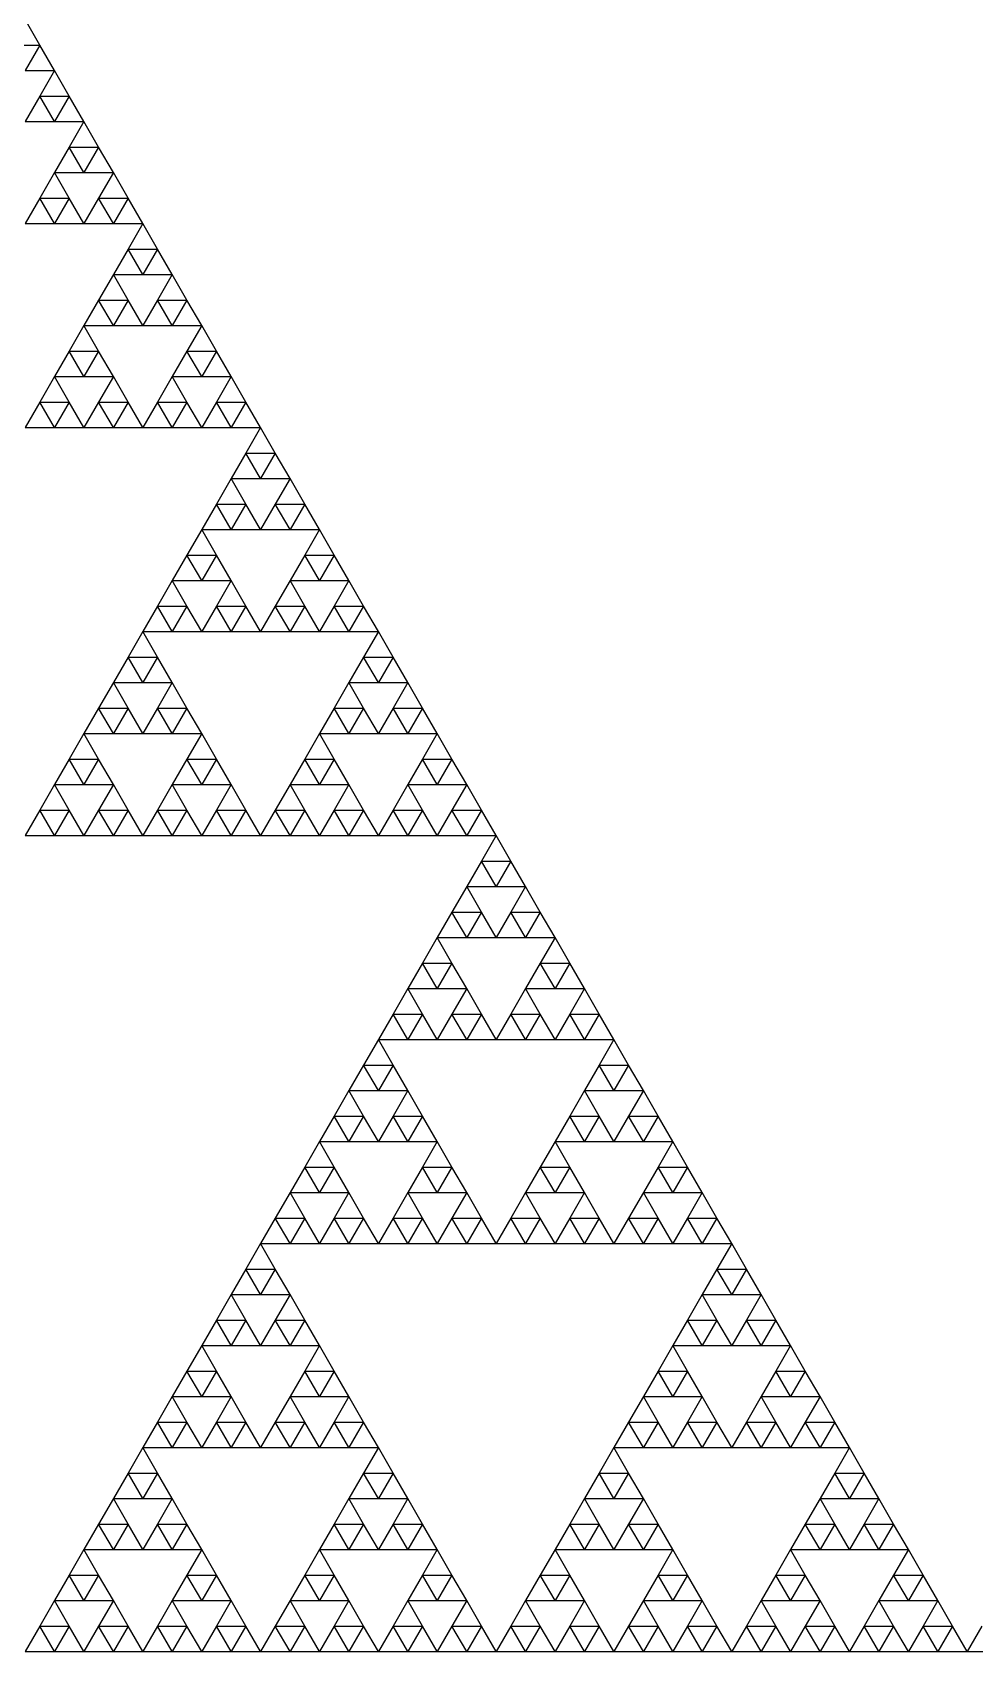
# Model space of a CAD drawing. Header units: metres. Extents: x -50 to 50, y -29 to 58.
# Drawn here: x 6.3 to 12.55, y 14.43 to 25.17 of the extents above; entities that cross this region are included whole.
import ezdxf

# ---------------------------------------------------------------- set-up
doc = ezdxf.new("R2010")
doc.units = ezdxf.units.M

msp = doc.modelspace()

# ---------------------------------------------------------------- linework, layer by layer
for p, q in [((6.34766, 25.0899), (6.25, 25.2591)), ((6.15234, 25.0899), (6.34766, 25.0899)), ((6.34766, 25.0899), (6.25, 24.9208)), ((6.44531, 24.9208), (6.34766, 25.0899)), ((6.25, 24.9208), (6.44531, 24.9208)), ((6.44531, 24.9208), (6.34766, 24.7516)), ((6.54297, 24.7516), (6.44531, 24.9208)), ((6.34766, 24.7516), (6.25, 24.5825)), ((6.44531, 24.5825), (6.34766, 24.7516)), ((6.34766, 24.7516), (6.54297, 24.7516)), ((6.54297, 24.7516), (6.44531, 24.5825)), ((6.64062, 24.5825), (6.54297, 24.7516)), ((6.25, 24.5825), (6.44531, 24.5825)), ((6.44531, 24.5825), (6.64062, 24.5825)), ((6.64062, 24.5825), (6.54297, 24.4133)), ((6.73828, 24.4133), (6.64062, 24.5825)), ((6.54297, 24.4133), (6.44531, 24.2442)), ((6.64062, 24.2442), (6.54297, 24.4133)), ((6.54297, 24.4133), (6.73828, 24.4133)), ((6.73828, 24.4133), (6.64062, 24.2442)), ((6.83594, 24.2442), (6.73828, 24.4133)), ((6.44531, 24.2442), (6.34766, 24.0751)), ((6.54297, 24.0751), (6.44531, 24.2442)), ((6.44531, 24.2442), (6.64062, 24.2442)), ((6.64062, 24.2442), (6.83594, 24.2442)), ((6.83594, 24.2442), (6.73828, 24.0751)), ((6.93359, 24.0751), (6.83594, 24.2442)), ((6.34766, 24.0751), (6.25, 23.9059)), ((6.44531, 23.9059), (6.34766, 24.0751)), ((6.34766, 24.0751), (6.54297, 24.0751)), ((6.54297, 24.0751), (6.44531, 23.9059)), ((6.64062, 23.9059), (6.54297, 24.0751)), ((6.73828, 24.0751), (6.64062, 23.9059)), ((6.83594, 23.9059), (6.73828, 24.0751)), ((6.73828, 24.0751), (6.93359, 24.0751)), ((6.93359, 24.0751), (6.83594, 23.9059)), ((7.03125, 23.9059), (6.93359, 24.0751)), ((6.25, 23.9059), (6.44531, 23.9059)), ((6.44531, 23.9059), (6.64062, 23.9059)), ((6.64062, 23.9059), (6.83594, 23.9059)), ((6.83594, 23.9059), (7.03125, 23.9059)), ((7.03125, 23.9059), (6.93359, 23.7367)), ((7.12891, 23.7367), (7.03125, 23.9059)), ((6.93359, 23.7367), (6.83594, 23.5676)), ((7.03125, 23.5676), (6.93359, 23.7367)), ((6.93359, 23.7367), (7.12891, 23.7367)), ((7.12891, 23.7367), (7.03125, 23.5676)), ((7.22656, 23.5676), (7.12891, 23.7367)), ((6.83594, 23.5676), (6.73828, 23.3985)), ((6.93359, 23.3985), (6.83594, 23.5676)), ((6.83594, 23.5676), (7.03125, 23.5676)), ((7.03125, 23.5676), (7.22656, 23.5676)), ((7.22656, 23.5676), (7.12891, 23.3985)), ((7.32422, 23.3985), (7.22656, 23.5676)), ((6.73828, 23.3985), (6.64062, 23.2293)), ((6.83594, 23.2293), (6.73828, 23.3985)), ((6.73828, 23.3985), (6.93359, 23.3985)), ((6.93359, 23.3985), (6.83594, 23.2293)), ((7.03125, 23.2293), (6.93359, 23.3985)), ((7.12891, 23.3985), (7.03125, 23.2293)), ((7.22656, 23.2293), (7.12891, 23.3985)), ((7.12891, 23.3985), (7.32422, 23.3985)), ((7.32422, 23.3985), (7.22656, 23.2293)), ((7.42188, 23.2293), (7.32422, 23.3985)), ((6.64062, 23.2293), (6.54297, 23.0602)), ((6.73828, 23.0602), (6.64062, 23.2293)), ((6.64062, 23.2293), (6.83594, 23.2293)), ((6.83594, 23.2293), (7.03125, 23.2293)), ((7.03125, 23.2293), (7.22656, 23.2293)), ((7.22656, 23.2293), (7.42188, 23.2293)), ((7.42188, 23.2293), (7.32422, 23.0602)), ((7.51953, 23.0602), (7.42188, 23.2293)), ((6.54297, 23.0602), (6.44531, 22.891)), ((6.64062, 22.891), (6.54297, 23.0602)), ((6.54297, 23.0602), (6.73828, 23.0602)), ((6.73828, 23.0602), (6.64062, 22.891)), ((6.83594, 22.891), (6.73828, 23.0602)), ((7.32422, 23.0602), (7.22656, 22.891)), ((7.42188, 22.891), (7.32422, 23.0602)), ((7.32422, 23.0602), (7.51953, 23.0602)), ((7.51953, 23.0602), (7.42188, 22.891)), ((7.61719, 22.891), (7.51953, 23.0602)), ((6.44531, 22.891), (6.34766, 22.7219)), ((6.54297, 22.7219), (6.44531, 22.891)), ((6.44531, 22.891), (6.64062, 22.891)), ((6.64062, 22.891), (6.83594, 22.891)), ((6.83594, 22.891), (6.73828, 22.7219)), ((6.93359, 22.7219), (6.83594, 22.891)), ((7.22656, 22.891), (7.12891, 22.7219)), ((7.32422, 22.7219), (7.22656, 22.891)), ((7.22656, 22.891), (7.42188, 22.891)), ((7.42188, 22.891), (7.61719, 22.891)), ((7.61719, 22.891), (7.51953, 22.7219)), ((7.71484, 22.7219), (7.61719, 22.891)), ((6.34766, 22.7219), (6.25, 22.5527)), ((6.44531, 22.5527), (6.34766, 22.7219)), ((6.34766, 22.7219), (6.54297, 22.7219)), ((6.54297, 22.7219), (6.44531, 22.5527)), ((6.64062, 22.5527), (6.54297, 22.7219)), ((6.73828, 22.7219), (6.64062, 22.5527)), ((6.83594, 22.5527), (6.73828, 22.7219)), ((6.73828, 22.7219), (6.93359, 22.7219)), ((6.93359, 22.7219), (6.83594, 22.5527)), ((7.03125, 22.5527), (6.93359, 22.7219)), ((7.12891, 22.7219), (7.03125, 22.5527)), ((7.22656, 22.5527), (7.12891, 22.7219)), ((7.12891, 22.7219), (7.32422, 22.7219)), ((7.32422, 22.7219), (7.22656, 22.5527)), ((7.42188, 22.5527), (7.32422, 22.7219)), ((7.51953, 22.7219), (7.42188, 22.5527)), ((7.61719, 22.5527), (7.51953, 22.7219)), ((7.51953, 22.7219), (7.71484, 22.7219)), ((7.71484, 22.7219), (7.61719, 22.5527)), ((7.8125, 22.5527), (7.71484, 22.7219)), ((6.25, 22.5527), (6.44531, 22.5527)), ((6.44531, 22.5527), (6.64062, 22.5527)), ((6.64062, 22.5527), (6.83594, 22.5527)), ((6.83594, 22.5527), (7.03125, 22.5527)), ((7.03125, 22.5527), (7.22656, 22.5527)), ((7.22656, 22.5527), (7.42188, 22.5527)), ((7.42188, 22.5527), (7.61719, 22.5527)), ((7.61719, 22.5527), (7.8125, 22.5527)), ((7.8125, 22.5527), (7.71484, 22.3836)), ((7.91016, 22.3836), (7.8125, 22.5527)), ((7.71484, 22.3836), (7.61719, 22.2144)), ((7.8125, 22.2144), (7.71484, 22.3836)), ((7.71484, 22.3836), (7.91016, 22.3836)), ((7.91016, 22.3836), (7.8125, 22.2144)), ((8.00781, 22.2144), (7.91016, 22.3836)), ((7.61719, 22.2144), (7.51953, 22.0453)), ((7.71484, 22.0453), (7.61719, 22.2144)), ((7.61719, 22.2144), (7.8125, 22.2144)), ((7.8125, 22.2144), (8.00781, 22.2144)), ((8.00781, 22.2144), (7.91016, 22.0453)), ((8.10547, 22.0453), (8.00781, 22.2144)), ((7.51953, 22.0453), (7.42188, 21.8762)), ((7.61719, 21.8762), (7.51953, 22.0453)), ((7.51953, 22.0453), (7.71484, 22.0453)), ((7.71484, 22.0453), (7.61719, 21.8762)), ((7.8125, 21.8762), (7.71484, 22.0453)), ((7.91016, 22.0453), (7.8125, 21.8762)), ((8.00781, 21.8762), (7.91016, 22.0453)), ((7.91016, 22.0453), (8.10547, 22.0453)), ((8.10547, 22.0453), (8.00781, 21.8762)), ((8.20312, 21.8762), (8.10547, 22.0453)), ((7.42188, 21.8762), (7.32422, 21.707)), ((7.51953, 21.707), (7.42188, 21.8762)), ((7.42188, 21.8762), (7.61719, 21.8762)), ((7.61719, 21.8762), (7.8125, 21.8762)), ((7.8125, 21.8762), (8.00781, 21.8762)), ((8.00781, 21.8762), (8.20312, 21.8762)), ((8.20312, 21.8762), (8.10547, 21.707)), ((8.30078, 21.707), (8.20312, 21.8762)), ((7.32422, 21.707), (7.22656, 21.5379)), ((7.42188, 21.5379), (7.32422, 21.707)), ((7.32422, 21.707), (7.51953, 21.707)), ((7.51953, 21.707), (7.42188, 21.5379)), ((7.61719, 21.5379), (7.51953, 21.707)), ((8.10547, 21.707), (8.00781, 21.5379)), ((8.20312, 21.5379), (8.10547, 21.707)), ((8.10547, 21.707), (8.30078, 21.707)), ((8.30078, 21.707), (8.20312, 21.5379)), ((8.39844, 21.5379), (8.30078, 21.707)), ((7.22656, 21.5379), (7.12891, 21.3687)), ((7.32422, 21.3687), (7.22656, 21.5379)), ((7.22656, 21.5379), (7.42188, 21.5379)), ((7.42188, 21.5379), (7.61719, 21.5379)), ((7.61719, 21.5379), (7.51953, 21.3687)), ((7.71484, 21.3687), (7.61719, 21.5379)), ((8.00781, 21.5379), (7.91016, 21.3687)), ((8.10547, 21.3687), (8.00781, 21.5379)), ((8.00781, 21.5379), (8.20312, 21.5379)), ((8.20312, 21.5379), (8.39844, 21.5379)), ((8.39844, 21.5379), (8.30078, 21.3687)), ((8.49609, 21.3687), (8.39844, 21.5379)), ((7.12891, 21.3687), (7.03125, 21.1996)), ((7.22656, 21.1996), (7.12891, 21.3687)), ((7.12891, 21.3687), (7.32422, 21.3687)), ((7.32422, 21.3687), (7.22656, 21.1996)), ((7.42188, 21.1996), (7.32422, 21.3687)), ((7.51953, 21.3687), (7.42188, 21.1996)), ((7.61719, 21.1996), (7.51953, 21.3687)), ((7.51953, 21.3687), (7.71484, 21.3687)), ((7.71484, 21.3687), (7.61719, 21.1996)), ((7.8125, 21.1996), (7.71484, 21.3687)), ((7.91016, 21.3687), (7.8125, 21.1996)), ((8.00781, 21.1996), (7.91016, 21.3687)), ((7.91016, 21.3687), (8.10547, 21.3687)), ((8.10547, 21.3687), (8.00781, 21.1996)), ((8.20312, 21.1996), (8.10547, 21.3687)), ((8.30078, 21.3687), (8.20312, 21.1996)), ((8.39844, 21.1996), (8.30078, 21.3687)), ((8.30078, 21.3687), (8.49609, 21.3687)), ((8.49609, 21.3687), (8.39844, 21.1996)), ((8.59375, 21.1996), (8.49609, 21.3687)), ((7.03125, 21.1996), (6.93359, 21.0304)), ((7.12891, 21.0304), (7.03125, 21.1996)), ((7.03125, 21.1996), (7.22656, 21.1996)), ((7.22656, 21.1996), (7.42188, 21.1996)), ((7.42188, 21.1996), (7.61719, 21.1996)), ((7.61719, 21.1996), (7.8125, 21.1996)), ((7.8125, 21.1996), (8.00781, 21.1996)), ((8.00781, 21.1996), (8.20312, 21.1996)), ((8.20312, 21.1996), (8.39844, 21.1996)), ((8.39844, 21.1996), (8.59375, 21.1996)), ((8.59375, 21.1996), (8.49609, 21.0304)), ((8.69141, 21.0304), (8.59375, 21.1996)), ((6.93359, 21.0304), (6.83594, 20.8613)), ((7.03125, 20.8613), (6.93359, 21.0304)), ((6.93359, 21.0304), (7.12891, 21.0304)), ((7.12891, 21.0304), (7.03125, 20.8613)), ((7.22656, 20.8613), (7.12891, 21.0304)), ((8.49609, 21.0304), (8.39844, 20.8613)), ((8.59375, 20.8613), (8.49609, 21.0304)), ((8.49609, 21.0304), (8.69141, 21.0304)), ((8.69141, 21.0304), (8.59375, 20.8613)), ((8.78906, 20.8613), (8.69141, 21.0304)), ((6.83594, 20.8613), (6.73828, 20.6921)), ((6.93359, 20.6921), (6.83594, 20.8613)), ((6.83594, 20.8613), (7.03125, 20.8613)), ((7.03125, 20.8613), (7.22656, 20.8613)), ((7.22656, 20.8613), (7.12891, 20.6921)), ((7.32422, 20.6921), (7.22656, 20.8613)), ((8.39844, 20.8613), (8.30078, 20.6921)), ((8.49609, 20.6921), (8.39844, 20.8613)), ((8.39844, 20.8613), (8.59375, 20.8613)), ((8.59375, 20.8613), (8.78906, 20.8613)), ((8.78906, 20.8613), (8.69141, 20.6921)), ((8.88672, 20.6921), (8.78906, 20.8613)), ((6.73828, 20.6921), (6.64062, 20.523)), ((6.83594, 20.523), (6.73828, 20.6921)), ((6.73828, 20.6921), (6.93359, 20.6921)), ((6.93359, 20.6921), (6.83594, 20.523)), ((7.03125, 20.523), (6.93359, 20.6921)), ((7.12891, 20.6921), (7.03125, 20.523)), ((7.22656, 20.523), (7.12891, 20.6921)), ((7.12891, 20.6921), (7.32422, 20.6921)), ((7.32422, 20.6921), (7.22656, 20.523)), ((7.42188, 20.523), (7.32422, 20.6921)), ((8.30078, 20.6921), (8.20312, 20.523)), ((8.39844, 20.523), (8.30078, 20.6921)), ((8.30078, 20.6921), (8.49609, 20.6921)), ((8.49609, 20.6921), (8.39844, 20.523)), ((8.59375, 20.523), (8.49609, 20.6921)), ((8.69141, 20.6921), (8.59375, 20.523)), ((8.78906, 20.523), (8.69141, 20.6921)), ((8.69141, 20.6921), (8.88672, 20.6921)), ((8.88672, 20.6921), (8.78906, 20.523)), ((8.98438, 20.523), (8.88672, 20.6921)), ((6.64062, 20.523), (6.54297, 20.3538)), ((6.73828, 20.3538), (6.64062, 20.523)), ((6.64062, 20.523), (6.83594, 20.523)), ((6.83594, 20.523), (7.03125, 20.523)), ((7.03125, 20.523), (7.22656, 20.523)), ((7.22656, 20.523), (7.42188, 20.523)), ((7.42188, 20.523), (7.32422, 20.3538)), ((7.51953, 20.3538), (7.42188, 20.523)), ((8.20312, 20.523), (8.10547, 20.3538)), ((8.30078, 20.3538), (8.20312, 20.523)), ((8.20312, 20.523), (8.39844, 20.523)), ((8.39844, 20.523), (8.59375, 20.523)), ((8.59375, 20.523), (8.78906, 20.523)), ((8.78906, 20.523), (8.98438, 20.523)), ((8.98438, 20.523), (8.88672, 20.3538)), ((9.08203, 20.3538), (8.98438, 20.523)), ((6.54297, 20.3538), (6.44531, 20.1847)), ((6.64062, 20.1847), (6.54297, 20.3538)), ((6.54297, 20.3538), (6.73828, 20.3538)), ((6.73828, 20.3538), (6.64062, 20.1847)), ((6.83594, 20.1847), (6.73828, 20.3538)), ((7.32422, 20.3538), (7.22656, 20.1847)), ((7.42188, 20.1847), (7.32422, 20.3538)), ((7.32422, 20.3538), (7.51953, 20.3538)), ((7.51953, 20.3538), (7.42188, 20.1847)), ((7.61719, 20.1847), (7.51953, 20.3538)), ((8.10547, 20.3538), (8.00781, 20.1847)), ((8.20312, 20.1847), (8.10547, 20.3538)), ((8.10547, 20.3538), (8.30078, 20.3538)), ((8.30078, 20.3538), (8.20312, 20.1847)), ((8.39844, 20.1847), (8.30078, 20.3538)), ((8.88672, 20.3538), (8.78906, 20.1847)), ((8.98438, 20.1847), (8.88672, 20.3538)), ((8.88672, 20.3538), (9.08203, 20.3538)), ((9.08203, 20.3538), (8.98438, 20.1847)), ((9.17969, 20.1847), (9.08203, 20.3538)), ((6.44531, 20.1847), (6.34766, 20.0156)), ((6.54297, 20.0156), (6.44531, 20.1847)), ((6.44531, 20.1847), (6.64062, 20.1847)), ((6.64062, 20.1847), (6.83594, 20.1847)), ((6.83594, 20.1847), (6.73828, 20.0156)), ((6.93359, 20.0156), (6.83594, 20.1847)), ((7.22656, 20.1847), (7.12891, 20.0156)), ((7.32422, 20.0156), (7.22656, 20.1847)), ((7.22656, 20.1847), (7.42188, 20.1847)), ((7.42188, 20.1847), (7.61719, 20.1847)), ((7.61719, 20.1847), (7.51953, 20.0156)), ((7.71484, 20.0156), (7.61719, 20.1847)), ((8.00781, 20.1847), (7.91016, 20.0156)), ((8.10547, 20.0156), (8.00781, 20.1847)), ((8.00781, 20.1847), (8.20312, 20.1847)), ((8.20312, 20.1847), (8.39844, 20.1847)), ((8.39844, 20.1847), (8.30078, 20.0156)), ((8.49609, 20.0156), (8.39844, 20.1847)), ((8.78906, 20.1847), (8.69141, 20.0156)), ((8.88672, 20.0156), (8.78906, 20.1847)), ((8.78906, 20.1847), (8.98438, 20.1847)), ((8.98438, 20.1847), (9.17969, 20.1847)), ((9.17969, 20.1847), (9.08203, 20.0156)), ((9.27734, 20.0156), (9.17969, 20.1847)), ((6.34766, 20.0156), (6.25, 19.8464)), ((6.44531, 19.8464), (6.34766, 20.0156)), ((6.34766, 20.0156), (6.54297, 20.0156)), ((6.54297, 20.0156), (6.44531, 19.8464)), ((6.64062, 19.8464), (6.54297, 20.0156)), ((6.73828, 20.0156), (6.64062, 19.8464)), ((6.83594, 19.8464), (6.73828, 20.0156)), ((6.73828, 20.0156), (6.93359, 20.0156)), ((6.93359, 20.0156), (6.83594, 19.8464)), ((7.03125, 19.8464), (6.93359, 20.0156)), ((7.12891, 20.0156), (7.03125, 19.8464)), ((7.22656, 19.8464), (7.12891, 20.0156)), ((7.12891, 20.0156), (7.32422, 20.0156)), ((7.32422, 20.0156), (7.22656, 19.8464)), ((7.42188, 19.8464), (7.32422, 20.0156)), ((7.51953, 20.0156), (7.42188, 19.8464)), ((7.61719, 19.8464), (7.51953, 20.0156)), ((7.51953, 20.0156), (7.71484, 20.0156)), ((7.71484, 20.0156), (7.61719, 19.8464)), ((7.8125, 19.8464), (7.71484, 20.0156)), ((7.91016, 20.0156), (7.8125, 19.8464)), ((8.00781, 19.8464), (7.91016, 20.0156)), ((7.91016, 20.0156), (8.10547, 20.0156)), ((8.10547, 20.0156), (8.00781, 19.8464)), ((8.20312, 19.8464), (8.10547, 20.0156)), ((8.30078, 20.0156), (8.20312, 19.8464)), ((8.39844, 19.8464), (8.30078, 20.0156)), ((8.30078, 20.0156), (8.49609, 20.0156)), ((8.49609, 20.0156), (8.39844, 19.8464)), ((8.59375, 19.8464), (8.49609, 20.0156)), ((8.69141, 20.0156), (8.59375, 19.8464)), ((8.78906, 19.8464), (8.69141, 20.0156)), ((8.69141, 20.0156), (8.88672, 20.0156)), ((8.88672, 20.0156), (8.78906, 19.8464)), ((8.98438, 19.8464), (8.88672, 20.0156)), ((9.08203, 20.0156), (8.98438, 19.8464)), ((9.17969, 19.8464), (9.08203, 20.0156)), ((9.08203, 20.0156), (9.27734, 20.0156)), ((9.27734, 20.0156), (9.17969, 19.8464)), ((9.375, 19.8464), (9.27734, 20.0156)), ((6.25, 19.8464), (6.44531, 19.8464)), ((6.44531, 19.8464), (6.64062, 19.8464)), ((6.64062, 19.8464), (6.83594, 19.8464)), ((6.83594, 19.8464), (7.03125, 19.8464)), ((7.03125, 19.8464), (7.22656, 19.8464)), ((7.22656, 19.8464), (7.42188, 19.8464)), ((7.42188, 19.8464), (7.61719, 19.8464)), ((7.61719, 19.8464), (7.8125, 19.8464)), ((7.8125, 19.8464), (8.00781, 19.8464)), ((8.00781, 19.8464), (8.20312, 19.8464)), ((8.20312, 19.8464), (8.39844, 19.8464)), ((8.39844, 19.8464), (8.59375, 19.8464)), ((8.59375, 19.8464), (8.78906, 19.8464)), ((8.78906, 19.8464), (8.98438, 19.8464)), ((8.98438, 19.8464), (9.17969, 19.8464)), ((9.17969, 19.8464), (9.375, 19.8464)), ((9.375, 19.8464), (9.27734, 19.6773)), ((9.47266, 19.6773), (9.375, 19.8464)), ((9.27734, 19.6773), (9.17969, 19.5081)), ((9.375, 19.5081), (9.27734, 19.6773)), ((9.27734, 19.6773), (9.47266, 19.6773)), ((9.47266, 19.6773), (9.375, 19.5081)), ((9.57031, 19.5081), (9.47266, 19.6773)), ((9.17969, 19.5081), (9.08203, 19.339)), ((9.27734, 19.339), (9.17969, 19.5081)), ((9.17969, 19.5081), (9.375, 19.5081)), ((9.375, 19.5081), (9.57031, 19.5081)), ((9.57031, 19.5081), (9.47266, 19.339)), ((9.66797, 19.339), (9.57031, 19.5081)), ((9.08203, 19.339), (8.98438, 19.1698)), ((9.17969, 19.1698), (9.08203, 19.339)), ((9.08203, 19.339), (9.27734, 19.339)), ((9.27734, 19.339), (9.17969, 19.1698)), ((9.375, 19.1698), (9.27734, 19.339)), ((9.47266, 19.339), (9.375, 19.1698)), ((9.57031, 19.1698), (9.47266, 19.339)), ((9.47266, 19.339), (9.66797, 19.339)), ((9.66797, 19.339), (9.57031, 19.1698)), ((9.76562, 19.1698), (9.66797, 19.339)), ((8.98438, 19.1698), (8.88672, 19.0007)), ((9.08203, 19.0007), (8.98438, 19.1698)), ((8.98438, 19.1698), (9.17969, 19.1698)), ((9.17969, 19.1698), (9.375, 19.1698)), ((9.375, 19.1698), (9.57031, 19.1698)), ((9.57031, 19.1698), (9.76562, 19.1698)), ((9.76562, 19.1698), (9.66797, 19.0007)), ((9.86328, 19.0007), (9.76562, 19.1698)), ((8.88672, 19.0007), (8.78906, 18.8315)), ((8.98438, 18.8315), (8.88672, 19.0007)), ((8.88672, 19.0007), (9.08203, 19.0007)), ((9.08203, 19.0007), (8.98438, 18.8315)), ((9.17969, 18.8315), (9.08203, 19.0007)), ((9.66797, 19.0007), (9.57031, 18.8315)), ((9.76562, 18.8315), (9.66797, 19.0007)), ((9.66797, 19.0007), (9.86328, 19.0007)), ((9.86328, 19.0007), (9.76562, 18.8315)), ((9.96094, 18.8315), (9.86328, 19.0007)), ((8.78906, 18.8315), (8.69141, 18.6624)), ((8.88672, 18.6624), (8.78906, 18.8315)), ((8.78906, 18.8315), (8.98438, 18.8315)), ((8.98438, 18.8315), (9.17969, 18.8315)), ((9.17969, 18.8315), (9.08203, 18.6624)), ((9.27734, 18.6624), (9.17969, 18.8315)), ((9.57031, 18.8315), (9.47266, 18.6624)), ((9.66797, 18.6624), (9.57031, 18.8315)), ((9.57031, 18.8315), (9.76562, 18.8315)), ((9.76562, 18.8315), (9.96094, 18.8315)), ((9.96094, 18.8315), (9.86328, 18.6624)), ((10.0586, 18.6624), (9.96094, 18.8315)), ((8.69141, 18.6624), (8.59375, 18.4933)), ((8.78906, 18.4933), (8.69141, 18.6624)), ((8.69141, 18.6624), (8.88672, 18.6624)), ((8.88672, 18.6624), (8.78906, 18.4933)), ((8.98438, 18.4933), (8.88672, 18.6624)), ((9.08203, 18.6624), (8.98438, 18.4933)), ((9.17969, 18.4933), (9.08203, 18.6624)), ((9.08203, 18.6624), (9.27734, 18.6624)), ((9.27734, 18.6624), (9.17969, 18.4933)), ((9.375, 18.4933), (9.27734, 18.6624)), ((9.47266, 18.6624), (9.375, 18.4933)), ((9.57031, 18.4933), (9.47266, 18.6624)), ((9.47266, 18.6624), (9.66797, 18.6624)), ((9.66797, 18.6624), (9.57031, 18.4933)), ((9.76562, 18.4933), (9.66797, 18.6624)), ((9.86328, 18.6624), (9.76562, 18.4933)), ((9.96094, 18.4933), (9.86328, 18.6624)), ((9.86328, 18.6624), (10.0586, 18.6624)), ((10.0586, 18.6624), (9.96094, 18.4933)), ((10.1562, 18.4933), (10.0586, 18.6624)), ((8.59375, 18.4932), (8.49609, 18.3241)), ((8.59375, 18.4933), (8.78906, 18.4933)), ((8.69141, 18.3241), (8.59375, 18.4932)), ((8.78906, 18.4933), (8.98438, 18.4933)), ((8.98438, 18.4933), (9.17969, 18.4933)), ((9.17969, 18.4933), (9.375, 18.4933)), ((9.375, 18.4933), (9.57031, 18.4933)), ((9.57031, 18.4933), (9.76562, 18.4933)), ((9.76562, 18.4933), (9.96094, 18.4933)), ((9.96094, 18.4933), (10.1562, 18.4933)), ((10.1562, 18.4932), (10.0586, 18.3241)), ((10.2539, 18.3241), (10.1562, 18.4932)), ((8.49609, 18.3241), (8.39844, 18.1549)), ((8.59375, 18.1549), (8.49609, 18.3241)), ((8.49609, 18.3241), (8.69141, 18.3241)), ((8.69141, 18.3241), (8.59375, 18.1549)), ((8.78906, 18.1549), (8.69141, 18.3241)), ((10.0586, 18.3241), (9.96094, 18.1549)), ((10.1562, 18.1549), (10.0586, 18.3241)), ((10.0586, 18.3241), (10.2539, 18.3241)), ((10.2539, 18.3241), (10.1562, 18.1549)), ((10.3516, 18.1549), (10.2539, 18.3241)), ((8.39844, 18.1549), (8.30078, 17.9858)), ((8.49609, 17.9858), (8.39844, 18.1549)), ((8.39844, 18.1549), (8.59375, 18.1549)), ((8.59375, 18.1549), (8.78906, 18.1549)), ((8.78906, 18.1549), (8.69141, 17.9858)), ((8.88672, 17.9858), (8.78906, 18.1549)), ((9.96094, 18.1549), (9.86328, 17.9858)), ((10.0586, 17.9858), (9.96094, 18.1549)), ((9.96094, 18.1549), (10.1562, 18.1549)), ((10.1562, 18.1549), (10.3516, 18.1549)), ((10.3516, 18.1549), (10.2539, 17.9858)), ((10.4492, 17.9858), (10.3516, 18.1549)), ((8.30078, 17.9858), (8.20312, 17.8167)), ((8.39844, 17.8167), (8.30078, 17.9858)), ((8.30078, 17.9858), (8.49609, 17.9858)), ((8.49609, 17.9858), (8.39844, 17.8167)), ((8.59375, 17.8167), (8.49609, 17.9858)), ((8.69141, 17.9858), (8.59375, 17.8167)), ((8.78906, 17.8167), (8.69141, 17.9858)), ((8.69141, 17.9858), (8.88672, 17.9858)), ((8.88672, 17.9858), (8.78906, 17.8167)), ((8.98438, 17.8167), (8.88672, 17.9858)), ((9.86328, 17.9858), (9.76562, 17.8167)), ((9.96094, 17.8167), (9.86328, 17.9858)), ((9.86328, 17.9858), (10.0586, 17.9858)), ((10.0586, 17.9858), (9.96094, 17.8167)), ((10.1562, 17.8167), (10.0586, 17.9858)), ((10.2539, 17.9858), (10.1562, 17.8167)), ((10.3516, 17.8167), (10.2539, 17.9858)), ((10.2539, 17.9858), (10.4492, 17.9858)), ((10.4492, 17.9858), (10.3516, 17.8167)), ((10.5469, 17.8167), (10.4492, 17.9858)), ((8.20312, 17.8167), (8.10547, 17.6475)), ((8.30078, 17.6475), (8.20312, 17.8167)), ((8.20312, 17.8167), (8.39844, 17.8167)), ((8.39844, 17.8167), (8.59375, 17.8167)), ((8.59375, 17.8167), (8.78906, 17.8167)), ((8.78906, 17.8167), (8.98438, 17.8167)), ((8.98438, 17.8167), (8.88672, 17.6475)), ((9.08203, 17.6475), (8.98438, 17.8167)), ((9.76562, 17.8167), (9.66797, 17.6475)), ((9.86328, 17.6475), (9.76562, 17.8167)), ((9.76562, 17.8167), (9.96094, 17.8167)), ((9.96094, 17.8167), (10.1562, 17.8167)), ((10.1562, 17.8167), (10.3516, 17.8167)), ((10.3516, 17.8167), (10.5469, 17.8167)), ((10.5469, 17.8167), (10.4492, 17.6475)), ((10.6445, 17.6475), (10.5469, 17.8167)), ((8.10547, 17.6475), (8.00781, 17.4784)), ((8.20312, 17.4784), (8.10547, 17.6475)), ((8.10547, 17.6475), (8.30078, 17.6475)), ((8.30078, 17.6475), (8.20312, 17.4784)), ((8.39844, 17.4784), (8.30078, 17.6475)), ((8.88672, 17.6475), (8.78906, 17.4784)), ((8.98438, 17.4784), (8.88672, 17.6475)), ((8.88672, 17.6475), (9.08203, 17.6475)), ((9.08203, 17.6475), (8.98438, 17.4784)), ((9.17969, 17.4784), (9.08203, 17.6475)), ((9.66797, 17.6475), (9.57031, 17.4784)), ((9.76562, 17.4784), (9.66797, 17.6475)), ((9.66797, 17.6475), (9.86328, 17.6475)), ((9.86328, 17.6475), (9.76562, 17.4784)), ((9.96094, 17.4784), (9.86328, 17.6475)), ((10.4492, 17.6475), (10.3516, 17.4784)), ((10.5469, 17.4784), (10.4492, 17.6475)), ((10.4492, 17.6475), (10.6445, 17.6475)), ((10.6445, 17.6475), (10.5469, 17.4784)), ((10.7422, 17.4784), (10.6445, 17.6475)), ((8.00781, 17.4784), (7.91016, 17.3092)), ((8.10547, 17.3092), (8.00781, 17.4784)), ((8.00781, 17.4784), (8.20312, 17.4784)), ((8.20312, 17.4784), (8.39844, 17.4784)), ((8.39844, 17.4784), (8.30078, 17.3092)), ((8.49609, 17.3092), (8.39844, 17.4784)), ((8.78906, 17.4784), (8.69141, 17.3092)), ((8.88672, 17.3092), (8.78906, 17.4784)), ((8.78906, 17.4784), (8.98438, 17.4784)), ((8.98438, 17.4784), (9.17969, 17.4784)), ((9.17969, 17.4784), (9.08203, 17.3092)), ((9.27734, 17.3092), (9.17969, 17.4784)), ((9.57031, 17.4784), (9.47266, 17.3092)), ((9.66797, 17.3092), (9.57031, 17.4784)), ((9.57031, 17.4784), (9.76562, 17.4784)), ((9.76562, 17.4784), (9.96094, 17.4784)), ((9.96094, 17.4784), (9.86328, 17.3092)), ((10.0586, 17.3092), (9.96094, 17.4784)), ((10.3516, 17.4784), (10.2539, 17.3092)), ((10.4492, 17.3092), (10.3516, 17.4784)), ((10.3516, 17.4784), (10.5469, 17.4784)), ((10.5469, 17.4784), (10.7422, 17.4784)), ((10.7422, 17.4784), (10.6445, 17.3092)), ((10.8398, 17.3092), (10.7422, 17.4784)), ((7.91016, 17.3092), (7.8125, 17.1401)), ((8.00781, 17.1401), (7.91016, 17.3092)), ((7.91016, 17.3092), (8.10547, 17.3092)), ((8.10547, 17.3092), (8.00781, 17.1401)), ((8.20312, 17.1401), (8.10547, 17.3092)), ((8.30078, 17.3092), (8.20312, 17.1401)), ((8.39844, 17.1401), (8.30078, 17.3092)), ((8.30078, 17.3092), (8.49609, 17.3092)), ((8.49609, 17.3092), (8.39844, 17.1401)), ((8.59375, 17.1401), (8.49609, 17.3092)), ((8.69141, 17.3092), (8.59375, 17.1401)), ((8.78906, 17.1401), (8.69141, 17.3092)), ((8.69141, 17.3092), (8.88672, 17.3092)), ((8.88672, 17.3092), (8.78906, 17.1401)), ((8.98438, 17.1401), (8.88672, 17.3092)), ((9.08203, 17.3092), (8.98438, 17.1401)), ((9.17969, 17.1401), (9.08203, 17.3092)), ((9.08203, 17.3092), (9.27734, 17.3092)), ((9.27734, 17.3092), (9.17969, 17.1401)), ((9.375, 17.1401), (9.27734, 17.3092)), ((9.47266, 17.3092), (9.375, 17.1401)), ((9.57031, 17.1401), (9.47266, 17.3092)), ((9.47266, 17.3092), (9.66797, 17.3092)), ((9.66797, 17.3092), (9.57031, 17.1401)), ((9.76562, 17.1401), (9.66797, 17.3092)), ((9.86328, 17.3092), (9.76562, 17.1401)), ((9.96094, 17.1401), (9.86328, 17.3092)), ((9.86328, 17.3092), (10.0586, 17.3092)), ((10.0586, 17.3092), (9.96094, 17.1401)), ((10.1562, 17.1401), (10.0586, 17.3092)), ((10.2539, 17.3092), (10.1562, 17.1401)), ((10.3516, 17.1401), (10.2539, 17.3092)), ((10.2539, 17.3092), (10.4492, 17.3092)), ((10.4492, 17.3092), (10.3516, 17.1401)), ((10.5469, 17.1401), (10.4492, 17.3092)), ((10.6445, 17.3092), (10.5469, 17.1401)), ((10.7422, 17.1401), (10.6445, 17.3092)), ((10.6445, 17.3092), (10.8398, 17.3092)), ((10.8398, 17.3092), (10.7422, 17.1401)), ((10.9375, 17.1401), (10.8398, 17.3092)), ((7.8125, 17.1401), (7.71484, 16.9709)), ((7.91016, 16.9709), (7.8125, 17.1401)), ((7.8125, 17.1401), (8.00781, 17.1401)), ((8.00781, 17.1401), (8.20312, 17.1401)), ((8.20312, 17.1401), (8.39844, 17.1401)), ((8.39844, 17.1401), (8.59375, 17.1401)), ((8.59375, 17.1401), (8.78906, 17.1401)), ((8.78906, 17.1401), (8.98438, 17.1401)), ((8.98438, 17.1401), (9.17969, 17.1401)), ((9.17969, 17.1401), (9.375, 17.1401)), ((9.375, 17.1401), (9.57031, 17.1401)), ((9.57031, 17.1401), (9.76562, 17.1401)), ((9.76562, 17.1401), (9.96094, 17.1401)), ((9.96094, 17.1401), (10.1562, 17.1401)), ((10.1562, 17.1401), (10.3516, 17.1401)), ((10.3516, 17.1401), (10.5469, 17.1401)), ((10.5469, 17.1401), (10.7422, 17.1401)), ((10.7422, 17.1401), (10.9375, 17.1401)), ((10.9375, 17.1401), (10.8398, 16.9709)), ((11.0352, 16.9709), (10.9375, 17.1401)), ((7.71484, 16.9709), (7.61719, 16.8018)), ((7.8125, 16.8018), (7.71484, 16.9709)), ((7.71484, 16.9709), (7.91016, 16.9709)), ((7.91016, 16.9709), (7.8125, 16.8018)), ((8.00781, 16.8018), (7.91016, 16.9709)), ((10.8398, 16.9709), (10.7422, 16.8018)), ((10.9375, 16.8018), (10.8398, 16.9709)), ((10.8398, 16.9709), (11.0352, 16.9709)), ((11.0352, 16.9709), (10.9375, 16.8018)), ((11.1328, 16.8018), (11.0352, 16.9709)), ((7.61719, 16.8018), (7.51953, 16.6326)), ((7.71484, 16.6326), (7.61719, 16.8018)), ((7.61719, 16.8018), (7.8125, 16.8018)), ((7.8125, 16.8018), (8.00781, 16.8018)), ((8.00781, 16.8018), (7.91016, 16.6326)), ((8.10547, 16.6326), (8.00781, 16.8018)), ((10.7422, 16.8018), (10.6445, 16.6326)), ((10.8398, 16.6326), (10.7422, 16.8018)), ((10.7422, 16.8018), (10.9375, 16.8018)), ((10.9375, 16.8018), (11.1328, 16.8018)), ((11.1328, 16.8018), (11.0352, 16.6326)), ((11.2305, 16.6326), (11.1328, 16.8018)), ((7.51953, 16.6326), (7.42188, 16.4635)), ((7.61719, 16.4635), (7.51953, 16.6326)), ((7.51953, 16.6326), (7.71484, 16.6326)), ((7.71484, 16.6326), (7.61719, 16.4635)), ((7.8125, 16.4635), (7.71484, 16.6326)), ((7.91016, 16.6326), (7.8125, 16.4635)), ((8.00781, 16.4635), (7.91016, 16.6326)), ((7.91016, 16.6326), (8.10547, 16.6326)), ((8.10547, 16.6326), (8.00781, 16.4635)), ((8.20312, 16.4635), (8.10547, 16.6326)), ((10.6445, 16.6326), (10.5469, 16.4635)), ((10.7422, 16.4635), (10.6445, 16.6326)), ((10.6445, 16.6326), (10.8398, 16.6326)), ((10.8398, 16.6326), (10.7422, 16.4635)), ((10.9375, 16.4635), (10.8398, 16.6326)), ((11.0352, 16.6326), (10.9375, 16.4635)), ((11.1328, 16.4635), (11.0352, 16.6326)), ((11.0352, 16.6326), (11.2305, 16.6326)), ((11.2305, 16.6326), (11.1328, 16.4635)), ((11.3281, 16.4635), (11.2305, 16.6326)), ((7.42188, 16.4635), (7.32422, 16.2944)), ((7.51953, 16.2944), (7.42188, 16.4635)), ((7.42188, 16.4635), (7.61719, 16.4635)), ((7.61719, 16.4635), (7.8125, 16.4635)), ((7.8125, 16.4635), (8.00781, 16.4635)), ((8.00781, 16.4635), (8.20312, 16.4635)), ((8.20312, 16.4635), (8.10547, 16.2944)), ((8.30078, 16.2944), (8.20312, 16.4635)), ((10.5469, 16.4635), (10.4492, 16.2944)), ((10.6445, 16.2944), (10.5469, 16.4635)), ((10.5469, 16.4635), (10.7422, 16.4635)), ((10.7422, 16.4635), (10.9375, 16.4635)), ((10.9375, 16.4635), (11.1328, 16.4635)), ((11.1328, 16.4635), (11.3281, 16.4635)), ((11.3281, 16.4635), (11.2305, 16.2944)), ((11.4258, 16.2944), (11.3281, 16.4635)), ((7.32422, 16.2944), (7.22656, 16.1252)), ((7.42188, 16.1252), (7.32422, 16.2944)), ((7.32422, 16.2944), (7.51953, 16.2944)), ((7.51953, 16.2944), (7.42188, 16.1252)), ((7.61719, 16.1252), (7.51953, 16.2944)), ((8.10547, 16.2944), (8.00781, 16.1252)), ((8.20312, 16.1252), (8.10547, 16.2944)), ((8.10547, 16.2944), (8.30078, 16.2944)), ((8.30078, 16.2944), (8.20312, 16.1252)), ((8.39844, 16.1252), (8.30078, 16.2944)), ((10.4492, 16.2944), (10.3516, 16.1252)), ((10.5469, 16.1252), (10.4492, 16.2944)), ((10.4492, 16.2944), (10.6445, 16.2944)), ((10.6445, 16.2944), (10.5469, 16.1252)), ((10.7422, 16.1252), (10.6445, 16.2944)), ((11.2305, 16.2944), (11.1328, 16.1252)), ((11.3281, 16.1252), (11.2305, 16.2944)), ((11.2305, 16.2944), (11.4258, 16.2944)), ((11.4258, 16.2944), (11.3281, 16.1252)), ((11.5234, 16.1252), (11.4258, 16.2944)), ((7.22656, 16.1252), (7.12891, 15.9561)), ((7.32422, 15.9561), (7.22656, 16.1252)), ((7.22656, 16.1252), (7.42188, 16.1252)), ((7.42188, 16.1252), (7.61719, 16.1252)), ((7.61719, 16.1252), (7.51953, 15.9561)), ((7.71484, 15.9561), (7.61719, 16.1252)), ((8.00781, 16.1252), (7.91016, 15.9561)), ((8.10547, 15.9561), (8.00781, 16.1252)), ((8.00781, 16.1252), (8.20312, 16.1252)), ((8.20312, 16.1252), (8.39844, 16.1252)), ((8.39844, 16.1252), (8.30078, 15.9561)), ((8.49609, 15.9561), (8.39844, 16.1252)), ((10.3516, 16.1252), (10.2539, 15.9561)), ((10.4492, 15.9561), (10.3516, 16.1252)), ((10.3516, 16.1252), (10.5469, 16.1252)), ((10.5469, 16.1252), (10.7422, 16.1252)), ((10.7422, 16.1252), (10.6445, 15.9561)), ((10.8398, 15.9561), (10.7422, 16.1252)), ((11.1328, 16.1252), (11.0352, 15.9561)), ((11.2305, 15.9561), (11.1328, 16.1252)), ((11.1328, 16.1252), (11.3281, 16.1252)), ((11.3281, 16.1252), (11.5234, 16.1252)), ((11.5234, 16.1252), (11.4258, 15.9561)), ((11.6211, 15.9561), (11.5234, 16.1252)), ((7.12891, 15.9561), (7.03125, 15.7869)), ((7.22656, 15.7869), (7.12891, 15.9561)), ((7.12891, 15.9561), (7.32422, 15.9561)), ((7.32422, 15.9561), (7.22656, 15.7869)), ((7.42188, 15.7869), (7.32422, 15.9561)), ((7.51953, 15.9561), (7.42188, 15.7869)), ((7.61719, 15.7869), (7.51953, 15.9561)), ((7.51953, 15.9561), (7.71484, 15.9561)), ((7.71484, 15.9561), (7.61719, 15.7869)), ((7.8125, 15.7869), (7.71484, 15.9561)), ((7.91016, 15.9561), (7.8125, 15.7869)), ((8.00781, 15.7869), (7.91016, 15.9561)), ((7.91016, 15.9561), (8.10547, 15.9561)), ((8.10547, 15.9561), (8.00781, 15.7869)), ((8.20312, 15.7869), (8.10547, 15.9561)), ((8.30078, 15.9561), (8.20312, 15.7869)), ((8.39844, 15.7869), (8.30078, 15.9561)), ((8.30078, 15.9561), (8.49609, 15.9561)), ((8.49609, 15.9561), (8.39844, 15.7869)), ((8.59375, 15.7869), (8.49609, 15.9561)), ((10.2539, 15.9561), (10.1562, 15.7869)), ((10.3516, 15.7869), (10.2539, 15.9561)), ((10.2539, 15.9561), (10.4492, 15.9561)), ((10.4492, 15.9561), (10.3516, 15.7869)), ((10.5469, 15.7869), (10.4492, 15.9561)), ((10.6445, 15.9561), (10.5469, 15.7869)), ((10.7422, 15.7869), (10.6445, 15.9561)), ((10.6445, 15.9561), (10.8398, 15.9561)), ((10.8398, 15.9561), (10.7422, 15.7869)), ((10.9375, 15.7869), (10.8398, 15.9561)), ((11.0352, 15.9561), (10.9375, 15.7869)), ((11.1328, 15.7869), (11.0352, 15.9561)), ((11.0352, 15.9561), (11.2305, 15.9561)), ((11.2305, 15.9561), (11.1328, 15.7869)), ((11.3281, 15.7869), (11.2305, 15.9561)), ((11.4258, 15.9561), (11.3281, 15.7869)), ((11.5234, 15.7869), (11.4258, 15.9561)), ((11.4258, 15.9561), (11.6211, 15.9561)), ((11.6211, 15.9561), (11.5234, 15.7869)), ((11.7188, 15.7869), (11.6211, 15.9561)), ((7.03125, 15.7869), (6.93359, 15.6178)), ((7.12891, 15.6178), (7.03125, 15.7869)), ((7.03125, 15.7869), (7.22656, 15.7869)), ((7.22656, 15.7869), (7.42188, 15.7869)), ((7.42188, 15.7869), (7.61719, 15.7869)), ((7.61719, 15.7869), (7.8125, 15.7869)), ((7.8125, 15.7869), (8.00781, 15.7869)), ((8.00781, 15.7869), (8.20312, 15.7869)), ((8.20312, 15.7869), (8.39844, 15.7869)), ((8.39844, 15.7869), (8.59375, 15.7869)), ((8.59375, 15.7869), (8.49609, 15.6178)), ((8.69141, 15.6178), (8.59375, 15.7869)), ((10.1562, 15.7869), (10.0586, 15.6178)), ((10.2539, 15.6178), (10.1562, 15.7869)), ((10.1562, 15.7869), (10.3516, 15.7869)), ((10.3516, 15.7869), (10.5469, 15.7869)), ((10.5469, 15.7869), (10.7422, 15.7869)), ((10.7422, 15.7869), (10.9375, 15.7869)), ((10.9375, 15.7869), (11.1328, 15.7869)), ((11.1328, 15.7869), (11.3281, 15.7869)), ((11.3281, 15.7869), (11.5234, 15.7869)), ((11.5234, 15.7869), (11.7188, 15.7869)), ((11.7188, 15.7869), (11.6211, 15.6178)), ((11.8164, 15.6178), (11.7188, 15.7869)), ((6.93359, 15.6178), (6.83594, 15.4486)), ((7.03125, 15.4486), (6.93359, 15.6178)), ((6.93359, 15.6178), (7.12891, 15.6178)), ((7.12891, 15.6178), (7.03125, 15.4486)), ((7.22656, 15.4486), (7.12891, 15.6178)), ((8.49609, 15.6178), (8.39844, 15.4486)), ((8.59375, 15.4486), (8.49609, 15.6178)), ((8.49609, 15.6178), (8.69141, 15.6178)), ((8.69141, 15.6178), (8.59375, 15.4486)), ((8.78906, 15.4486), (8.69141, 15.6178)), ((10.0586, 15.6178), (9.96094, 15.4486)), ((10.1562, 15.4486), (10.0586, 15.6178)), ((10.0586, 15.6178), (10.2539, 15.6178)), ((10.2539, 15.6178), (10.1562, 15.4486)), ((10.3516, 15.4486), (10.2539, 15.6178)), ((11.6211, 15.6178), (11.5234, 15.4486)), ((11.7188, 15.4486), (11.6211, 15.6178)), ((11.6211, 15.6178), (11.8164, 15.6178)), ((11.8164, 15.6178), (11.7188, 15.4486)), ((11.9141, 15.4486), (11.8164, 15.6178)), ((6.83594, 15.4486), (6.73828, 15.2795)), ((6.93359, 15.2795), (6.83594, 15.4486)), ((6.83594, 15.4486), (7.03125, 15.4486)), ((7.03125, 15.4486), (7.22656, 15.4486)), ((7.22656, 15.4486), (7.12891, 15.2795)), ((7.32422, 15.2795), (7.22656, 15.4486)), ((8.39844, 15.4486), (8.30078, 15.2795)), ((8.49609, 15.2795), (8.39844, 15.4486)), ((8.39844, 15.4486), (8.59375, 15.4486)), ((8.59375, 15.4486), (8.78906, 15.4486)), ((8.78906, 15.4486), (8.69141, 15.2795)), ((8.88672, 15.2795), (8.78906, 15.4486)), ((9.96094, 15.4486), (9.86328, 15.2795)), ((10.0586, 15.2795), (9.96094, 15.4486)), ((9.96094, 15.4486), (10.1562, 15.4486)), ((10.1562, 15.4486), (10.3516, 15.4486)), ((10.3516, 15.4486), (10.2539, 15.2795)), ((10.4492, 15.2795), (10.3516, 15.4486)), ((11.5234, 15.4486), (11.4258, 15.2795)), ((11.6211, 15.2795), (11.5234, 15.4486)), ((11.5234, 15.4486), (11.7188, 15.4486)), ((11.7188, 15.4486), (11.9141, 15.4486)), ((11.9141, 15.4486), (11.8164, 15.2795)), ((12.0117, 15.2795), (11.9141, 15.4486)), ((6.73828, 15.2795), (6.64062, 15.1103)), ((6.83594, 15.1103), (6.73828, 15.2795)), ((6.73828, 15.2795), (6.93359, 15.2795)), ((6.93359, 15.2795), (6.83594, 15.1103)), ((7.03125, 15.1103), (6.93359, 15.2795)), ((7.12891, 15.2795), (7.03125, 15.1103)), ((7.22656, 15.1103), (7.12891, 15.2795)), ((7.12891, 15.2795), (7.32422, 15.2795)), ((7.32422, 15.2795), (7.22656, 15.1103)), ((7.42188, 15.1103), (7.32422, 15.2795)), ((8.30078, 15.2795), (8.20312, 15.1103)), ((8.39844, 15.1103), (8.30078, 15.2795)), ((8.30078, 15.2795), (8.49609, 15.2795)), ((8.49609, 15.2795), (8.39844, 15.1103)), ((8.59375, 15.1103), (8.49609, 15.2795)), ((8.69141, 15.2795), (8.59375, 15.1103)), ((8.78906, 15.1103), (8.69141, 15.2795)), ((8.69141, 15.2795), (8.88672, 15.2795)), ((8.88672, 15.2795), (8.78906, 15.1103)), ((8.98438, 15.1103), (8.88672, 15.2795)), ((9.86328, 15.2795), (9.76562, 15.1103)), ((9.96094, 15.1103), (9.86328, 15.2795)), ((9.86328, 15.2795), (10.0586, 15.2795)), ((10.0586, 15.2795), (9.96094, 15.1103)), ((10.1562, 15.1103), (10.0586, 15.2795)), ((10.2539, 15.2795), (10.1562, 15.1103)), ((10.3516, 15.1103), (10.2539, 15.2795)), ((10.2539, 15.2795), (10.4492, 15.2795)), ((10.4492, 15.2795), (10.3516, 15.1103)), ((10.5469, 15.1103), (10.4492, 15.2795)), ((11.4258, 15.2795), (11.3281, 15.1103)), ((11.5234, 15.1103), (11.4258, 15.2795)), ((11.4258, 15.2795), (11.6211, 15.2795)), ((11.6211, 15.2795), (11.5234, 15.1103)), ((11.7188, 15.1103), (11.6211, 15.2795)), ((11.8164, 15.2795), (11.7188, 15.1103)), ((11.9141, 15.1103), (11.8164, 15.2795)), ((11.8164, 15.2795), (12.0117, 15.2795)), ((12.0117, 15.2795), (11.9141, 15.1103)), ((12.1094, 15.1103), (12.0117, 15.2795)), ((6.64062, 15.1103), (6.54297, 14.9412)), ((6.73828, 14.9412), (6.64062, 15.1103)), ((6.64062, 15.1103), (6.83594, 15.1103)), ((6.83594, 15.1103), (7.03125, 15.1103)), ((7.03125, 15.1103), (7.22656, 15.1103)), ((7.22656, 15.1103), (7.42188, 15.1103)), ((7.42188, 15.1103), (7.32422, 14.9412)), ((7.51953, 14.9412), (7.42188, 15.1103)), ((8.20312, 15.1103), (8.10547, 14.9412)), ((8.30078, 14.9412), (8.20312, 15.1103)), ((8.20312, 15.1103), (8.39844, 15.1103)), ((8.39844, 15.1103), (8.59375, 15.1103)), ((8.59375, 15.1103), (8.78906, 15.1103)), ((8.78906, 15.1103), (8.98438, 15.1103)), ((8.98438, 15.1103), (8.88672, 14.9412)), ((9.08203, 14.9412), (8.98438, 15.1103)), ((9.76562, 15.1103), (9.66797, 14.9412)), ((9.86328, 14.9412), (9.76562, 15.1103)), ((9.76562, 15.1103), (9.96094, 15.1103)), ((9.96094, 15.1103), (10.1562, 15.1103)), ((10.1562, 15.1103), (10.3516, 15.1103)), ((10.3516, 15.1103), (10.5469, 15.1103)), ((10.5469, 15.1103), (10.4492, 14.9412)), ((10.6445, 14.9412), (10.5469, 15.1103)), ((11.3281, 15.1103), (11.2305, 14.9412)), ((11.4258, 14.9412), (11.3281, 15.1103)), ((11.3281, 15.1103), (11.5234, 15.1103)), ((11.5234, 15.1103), (11.7188, 15.1103)), ((11.7188, 15.1103), (11.9141, 15.1103)), ((11.9141, 15.1103), (12.1094, 15.1103)), ((12.1094, 15.1103), (12.0117, 14.9412)), ((12.207, 14.9412), (12.1094, 15.1103)), ((6.54297, 14.9412), (6.44531, 14.772)), ((6.64062, 14.772), (6.54297, 14.9412)), ((6.54297, 14.9412), (6.73828, 14.9412)), ((6.73828, 14.9412), (6.64062, 14.772)), ((6.83594, 14.772), (6.73828, 14.9412)), ((7.32422, 14.9412), (7.22656, 14.772)), ((7.42188, 14.772), (7.32422, 14.9412)), ((7.32422, 14.9412), (7.51953, 14.9412)), ((7.51953, 14.9412), (7.42188, 14.772)), ((7.61719, 14.772), (7.51953, 14.9412)), ((8.10547, 14.9412), (8.00781, 14.772)), ((8.20312, 14.772), (8.10547, 14.9412)), ((8.10547, 14.9412), (8.30078, 14.9412)), ((8.30078, 14.9412), (8.20312, 14.772)), ((8.39844, 14.772), (8.30078, 14.9412)), ((8.88672, 14.9412), (8.78906, 14.772)), ((8.98438, 14.772), (8.88672, 14.9412)), ((8.88672, 14.9412), (9.08203, 14.9412)), ((9.08203, 14.9412), (8.98438, 14.772)), ((9.17969, 14.772), (9.08203, 14.9412)), ((9.66797, 14.9412), (9.57031, 14.772)), ((9.76562, 14.772), (9.66797, 14.9412)), ((9.66797, 14.9412), (9.86328, 14.9412)), ((9.86328, 14.9412), (9.76562, 14.772)), ((9.96094, 14.772), (9.86328, 14.9412)), ((10.4492, 14.9412), (10.3516, 14.772)), ((10.5469, 14.772), (10.4492, 14.9412)), ((10.4492, 14.9412), (10.6445, 14.9412)), ((10.6445, 14.9412), (10.5469, 14.772)), ((10.7422, 14.772), (10.6445, 14.9412)), ((11.2305, 14.9412), (11.1328, 14.772)), ((11.3281, 14.772), (11.2305, 14.9412)), ((11.2305, 14.9412), (11.4258, 14.9412)), ((11.4258, 14.9412), (11.3281, 14.772)), ((11.5234, 14.772), (11.4258, 14.9412)), ((12.0117, 14.9412), (11.9141, 14.772)), ((12.1094, 14.772), (12.0117, 14.9412)), ((12.0117, 14.9412), (12.207, 14.9412)), ((12.207, 14.9412), (12.1094, 14.772)), ((12.3047, 14.772), (12.207, 14.9412)), ((6.44531, 14.772), (6.34766, 14.6029)), ((6.54297, 14.6029), (6.44531, 14.772)), ((6.44531, 14.772), (6.64062, 14.772)), ((6.64062, 14.772), (6.83594, 14.772)), ((6.83594, 14.772), (6.73828, 14.6029)), ((6.93359, 14.6029), (6.83594, 14.772)), ((7.22656, 14.772), (7.12891, 14.6029)), ((7.32422, 14.6029), (7.22656, 14.772)), ((7.22656, 14.772), (7.42188, 14.772)), ((7.42188, 14.772), (7.61719, 14.772)), ((7.61719, 14.772), (7.51953, 14.6029)), ((7.71484, 14.6029), (7.61719, 14.772)), ((8.00781, 14.772), (7.91016, 14.6029)), ((8.10547, 14.6029), (8.00781, 14.772)), ((8.00781, 14.772), (8.20312, 14.772)), ((8.20312, 14.772), (8.39844, 14.772)), ((8.39844, 14.772), (8.30078, 14.6029)), ((8.49609, 14.6029), (8.39844, 14.772)), ((8.78906, 14.772), (8.69141, 14.6029)), ((8.88672, 14.6029), (8.78906, 14.772)), ((8.78906, 14.772), (8.98438, 14.772)), ((8.98438, 14.772), (9.17969, 14.772)), ((9.17969, 14.772), (9.08203, 14.6029)), ((9.27734, 14.6029), (9.17969, 14.772)), ((9.57031, 14.772), (9.47266, 14.6029)), ((9.66797, 14.6029), (9.57031, 14.772)), ((9.57031, 14.772), (9.76562, 14.772)), ((9.76562, 14.772), (9.96094, 14.772)), ((9.96094, 14.772), (9.86328, 14.6029)), ((10.0586, 14.6029), (9.96094, 14.772)), ((10.3516, 14.772), (10.2539, 14.6029)), ((10.4492, 14.6029), (10.3516, 14.772)), ((10.3516, 14.772), (10.5469, 14.772)), ((10.5469, 14.772), (10.7422, 14.772)), ((10.7422, 14.772), (10.6445, 14.6029)), ((10.8398, 14.6029), (10.7422, 14.772)), ((11.1328, 14.772), (11.0352, 14.6029)), ((11.2305, 14.6029), (11.1328, 14.772)), ((11.1328, 14.772), (11.3281, 14.772)), ((11.3281, 14.772), (11.5234, 14.772)), ((11.5234, 14.772), (11.4258, 14.6029)), ((11.6211, 14.6029), (11.5234, 14.772)), ((11.9141, 14.772), (11.8164, 14.6029)), ((12.0117, 14.6029), (11.9141, 14.772)), ((11.9141, 14.772), (12.1094, 14.772)), ((12.1094, 14.772), (12.3047, 14.772)), ((12.3047, 14.772), (12.207, 14.6029)), ((12.4023, 14.6029), (12.3047, 14.772)), ((6.34766, 14.6029), (6.25, 14.4338)), ((6.44531, 14.4338), (6.34766, 14.6029)), ((6.34766, 14.6029), (6.54297, 14.6029)), ((6.54297, 14.6029), (6.44531, 14.4338)), ((6.64062, 14.4338), (6.54297, 14.6029)), ((6.73828, 14.6029), (6.64062, 14.4338)), ((6.83594, 14.4338), (6.73828, 14.6029)), ((6.73828, 14.6029), (6.93359, 14.6029)), ((6.93359, 14.6029), (6.83594, 14.4338)), ((7.03125, 14.4338), (6.93359, 14.6029)), ((7.12891, 14.6029), (7.03125, 14.4338)), ((7.22656, 14.4338), (7.12891, 14.6029)), ((7.12891, 14.6029), (7.32422, 14.6029)), ((7.32422, 14.6029), (7.22656, 14.4338)), ((7.42188, 14.4338), (7.32422, 14.6029)), ((7.51953, 14.6029), (7.42188, 14.4338)), ((7.61719, 14.4338), (7.51953, 14.6029)), ((7.51953, 14.6029), (7.71484, 14.6029)), ((7.71484, 14.6029), (7.61719, 14.4338)), ((7.8125, 14.4338), (7.71484, 14.6029)), ((7.91016, 14.6029), (7.8125, 14.4338)), ((8.00781, 14.4338), (7.91016, 14.6029)), ((7.91016, 14.6029), (8.10547, 14.6029)), ((8.10547, 14.6029), (8.00781, 14.4338)), ((8.20312, 14.4338), (8.10547, 14.6029)), ((8.30078, 14.6029), (8.20312, 14.4338)), ((8.39844, 14.4338), (8.30078, 14.6029)), ((8.30078, 14.6029), (8.49609, 14.6029)), ((8.49609, 14.6029), (8.39844, 14.4338)), ((8.59375, 14.4338), (8.49609, 14.6029)), ((8.69141, 14.6029), (8.59375, 14.4338)), ((8.78906, 14.4338), (8.69141, 14.6029)), ((8.69141, 14.6029), (8.88672, 14.6029)), ((8.88672, 14.6029), (8.78906, 14.4338)), ((8.98438, 14.4338), (8.88672, 14.6029)), ((9.08203, 14.6029), (8.98438, 14.4338)), ((9.17969, 14.4338), (9.08203, 14.6029)), ((9.08203, 14.6029), (9.27734, 14.6029)), ((9.27734, 14.6029), (9.17969, 14.4338)), ((9.375, 14.4338), (9.27734, 14.6029)), ((9.47266, 14.6029), (9.375, 14.4338)), ((9.57031, 14.4338), (9.47266, 14.6029)), ((9.47266, 14.6029), (9.66797, 14.6029)), ((9.66797, 14.6029), (9.57031, 14.4338)), ((9.76562, 14.4338), (9.66797, 14.6029)), ((9.86328, 14.6029), (9.76562, 14.4338)), ((9.96094, 14.4338), (9.86328, 14.6029)), ((9.86328, 14.6029), (10.0586, 14.6029)), ((10.0586, 14.6029), (9.96094, 14.4338)), ((10.1562, 14.4338), (10.0586, 14.6029)), ((10.2539, 14.6029), (10.1562, 14.4338)), ((10.3516, 14.4338), (10.2539, 14.6029)), ((10.2539, 14.6029), (10.4492, 14.6029)), ((10.4492, 14.6029), (10.3516, 14.4338)), ((10.5469, 14.4338), (10.4492, 14.6029)), ((10.6445, 14.6029), (10.5469, 14.4338)), ((10.7422, 14.4338), (10.6445, 14.6029)), ((10.6445, 14.6029), (10.8398, 14.6029)), ((10.8398, 14.6029), (10.7422, 14.4338)), ((10.9375, 14.4338), (10.8398, 14.6029)), ((11.0352, 14.6029), (10.9375, 14.4338)), ((11.1328, 14.4338), (11.0352, 14.6029)), ((11.0352, 14.6029), (11.2305, 14.6029)), ((11.2305, 14.6029), (11.1328, 14.4338)), ((11.3281, 14.4338), (11.2305, 14.6029)), ((11.4258, 14.6029), (11.3281, 14.4338)), ((11.5234, 14.4338), (11.4258, 14.6029)), ((11.4258, 14.6029), (11.6211, 14.6029)), ((11.6211, 14.6029), (11.5234, 14.4338)), ((11.7188, 14.4338), (11.6211, 14.6029)), ((11.8164, 14.6029), (11.7188, 14.4338)), ((11.9141, 14.4338), (11.8164, 14.6029)), ((11.8164, 14.6029), (12.0117, 14.6029)), ((12.0117, 14.6029), (11.9141, 14.4338)), ((12.1094, 14.4338), (12.0117, 14.6029)), ((12.207, 14.6029), (12.1094, 14.4338)), ((12.3047, 14.4338), (12.207, 14.6029)), ((12.207, 14.6029), (12.4023, 14.6029)), ((12.4023, 14.6029), (12.3047, 14.4338)), ((12.5, 14.4338), (12.4023, 14.6029)), ((12.5977, 14.6029), (12.5, 14.4338)), ((6.25, 14.4338), (6.44531, 14.4338)), ((6.44531, 14.4338), (6.64062, 14.4338)), ((6.64062, 14.4338), (6.83594, 14.4338)), ((6.83594, 14.4338), (7.03125, 14.4338)), ((7.03125, 14.4338), (7.22656, 14.4338)), ((7.22656, 14.4338), (7.42188, 14.4338)), ((7.42188, 14.4338), (7.61719, 14.4338)), ((7.61719, 14.4338), (7.8125, 14.4338)), ((7.8125, 14.4338), (8.00781, 14.4338)), ((8.00781, 14.4338), (8.20312, 14.4338)), ((8.20312, 14.4338), (8.39844, 14.4338)), ((8.39844, 14.4338), (8.59375, 14.4338)), ((8.59375, 14.4338), (8.78906, 14.4338)), ((8.78906, 14.4338), (8.98438, 14.4338)), ((8.98438, 14.4338), (9.17969, 14.4338)), ((9.17969, 14.4338), (9.375, 14.4338)), ((9.375, 14.4338), (9.57031, 14.4338)), ((9.57031, 14.4338), (9.76562, 14.4338)), ((9.76562, 14.4338), (9.96094, 14.4338)), ((9.96094, 14.4338), (10.1562, 14.4338)), ((10.1562, 14.4338), (10.3516, 14.4338)), ((10.3516, 14.4338), (10.5469, 14.4338)), ((10.5469, 14.4338), (10.7422, 14.4338)), ((10.7422, 14.4338), (10.9375, 14.4338)), ((10.9375, 14.4338), (11.1328, 14.4338)), ((11.1328, 14.4338), (11.3281, 14.4338)), ((11.3281, 14.4338), (11.5234, 14.4338)), ((11.5234, 14.4338), (11.7188, 14.4338)), ((11.7188, 14.4338), (11.9141, 14.4338)), ((11.9141, 14.4338), (12.1094, 14.4338)), ((12.1094, 14.4338), (12.3047, 14.4338)), ((12.3047, 14.4338), (12.5, 14.4338)), ((12.5, 14.4338), (12.6953, 14.4338))]:
    msp.add_line(p, q)

doc.saveas('drawing.dxf')
